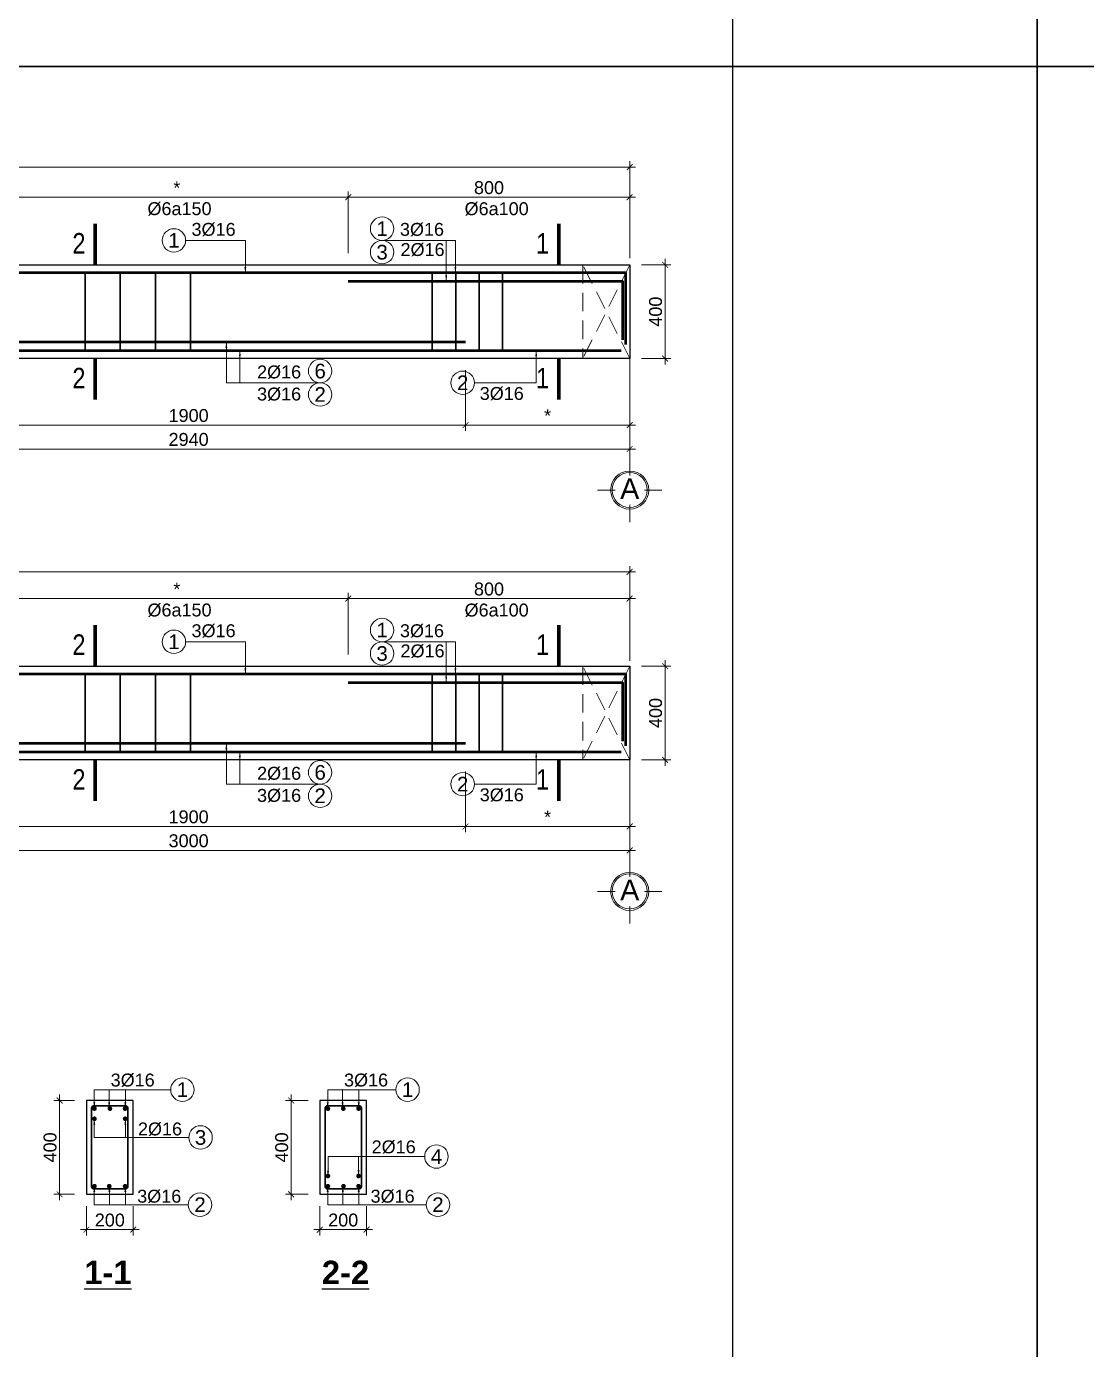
# Model space of a CAD drawing. Header units: millimetres. Extents: x 0 to 84000, y -29700 to 363007.
# Drawn here: x 24757 to 42840, y 96909 to 119482 of the extents above; entities that cross this region are included whole.
import ezdxf
from ezdxf.enums import TextEntityAlignment as Align

# ---------------------------------------------------------------- set-up
doc = ezdxf.new("R2010")
doc.units = ezdxf.units.MM
doc.linetypes.add('CENTER', pattern=[50.8, 31.75, -6.35, 6.35, -6.35])
doc.linetypes.add('DASHED', pattern=[19.05, 12.7, -6.35])
for name, color, linetype, lineweight in [('- Dims', 8, 'Continuous', 13), ('- Grid line', 8, 'CENTER', 13), ('- Note', 9, 'Continuous', 13), ('- Text thin', 3, 'Continuous', 25), ('S-Border', 7, 'Continuous', 25), ('S-Dashed', 2, 'DASHED', 9), ('S-Grid line', 8, 'CENTER', 9), ('S-Note', 9, 'Continuous', 13), ('S-Rebar', 1, 'Continuous', 35), ('S-Steel', 6, 'Continuous', 50), ('S-Text', 3, 'Continuous', 25)]:
    doc.layers.add(name, color=color, linetype=linetype, lineweight=lineweight)
doc.styles.add('B-Arial', font='arialbd.ttf')
doc.styles.add('R-Arial', font='arial.ttf')
doc.styles.add('R-Helve Condense', font='VHELVCN.TTF')
doc.dimstyles.new('SC-25-100', dxfattribs={"dimtxt": 220, "dimasz": 100, "dimexe": 100, "dimexo": 200, "dimgap": 50, "dimtad": 1, "dimdec": 0, "dimlfac": 0.25, "dimzin": 0, "dimdsep": 46, "dimtxsty": 'R-Arial', "dimblk": 'ARCHTICK', "dimcen": 0.5, "dimdle": 100, "dimclrd": 256, "dimclre": 256, "dimclrt": 4, "dimadec": 0, "dimazin": 0, "dimtfac": 1, "dimtdec": 0, "dimtix": 1, "dimtmove": 0, "dimatfit": 3, "dimfxl": 1, "dimtolj": 1, "dimtzin": 0, "dimlwd": -1, "dimlwe": -1, "dimarcsym": 0})

# ---------------------------------------------------------------- blocks, each defined once
blk = doc.blocks.new('_ArchTick')
at = {"color": 0, "linetype": 'ByBlock', "const_width": 0.15}
blk.add_lwpolyline([(-0.5, -0.5), (0.5, 0.5)], dxfattribs=at)
blk = doc.blocks.new('*D154')
at = {"layer": '- Dims', "ltscale": 100, "transparency": 16777216}
for p, q in [((35147, 116568), (30146, 116568)), ((30246, 115616), (30246, 116668)), ((35047, 115616), (35047, 116668))]:
    blk.add_line(p, q, dxfattribs=at)
at = {"layer": 'Defpoints', "color": 0, "ltscale": 100, "transparency": 16777216}
for p in [(30246, 116568), (30246, 115416), (35047, 115416)]:
    blk.add_point(p, dxfattribs=at)
at = {"layer": '- Dims', "ltscale": 100, "transparency": 16777216, "xscale": 100, "yscale": 100, "zscale": 100, "rotation": 180}
blk.add_blockref('_ArchTick', (30246, 116568), dxfattribs=at)
at = {"layer": '- Dims', "ltscale": 100, "transparency": 16777216, "xscale": 100, "yscale": 100, "zscale": 100}
blk.add_blockref('_ArchTick', (35047, 116568), dxfattribs=at)
at = {"layer": '- Dims', "color": 4, "ltscale": 100, "transparency": 16777216, "insert": (32647, 116731), "char_height": 220, "attachment_point": 5, "style": 'R-Arial'}
blk.add_mtext('\\A1;800', dxfattribs=at)
blk = doc.blocks.new('Steel symbol')
at = {"layer": '- Note', "color": 7}
blk.add_circle((0, 0), 200, dxfattribs=at)
at = {"layer": '- Note', "color": 3, "style": 'R-Helve Condense', "flags": 4}
blk.add_attdef('1', text='', height=250, dxfattribs=at).set_placement((0, 0), align=Align.MIDDLE_CENTER)
blk = doc.blocks.new('*D155')
at = {"layer": '- Dims', "ltscale": 100, "transparency": 16777216}
for p, q in [((30346, 116568), (24298, 116568)), ((24398, 115616), (24398, 116668)), ((30246, 115616), (30246, 116668))]:
    blk.add_line(p, q, dxfattribs=at)
at = {"layer": 'Defpoints', "color": 0, "ltscale": 100, "transparency": 16777216}
for p in [(24398, 116568), (24398, 115416), (30246, 115416)]:
    blk.add_point(p, dxfattribs=at)
at = {"layer": '- Dims', "ltscale": 100, "transparency": 16777216, "xscale": 100, "yscale": 100, "zscale": 100, "rotation": 180}
blk.add_blockref('_ArchTick', (24398, 116568), dxfattribs=at)
at = {"layer": '- Dims', "ltscale": 100, "transparency": 16777216, "xscale": 100, "yscale": 100, "zscale": 100}
blk.add_blockref('_ArchTick', (30246, 116568), dxfattribs=at)
at = {"layer": '- Dims', "color": 4, "ltscale": 100, "transparency": 16777216, "insert": (27322, 116728), "char_height": 220, "attachment_point": 5, "style": 'R-Arial'}
blk.add_mtext('\\A1;*', dxfattribs=at)
blk = doc.blocks.new('*U9')
at = {"layer": '- Note', "color": 7, "ltscale": 100, "const_width": 60}
blk.add_lwpolyline([(279, 373), (279, -327)], dxfattribs=at)
at = {"layer": '- Text thin', "style": 'R-Helve Condense', "flags": 4}
blk.add_attdef('A', text='', height=350, dxfattribs=at).set_placement((3, 39), align=Align.MIDDLE_CENTER)
blk = doc.blocks.new('Grid symbol')
at = {"layer": '- Grid line', "color": 7, "linetype": 'Continuous', "ltscale": 100}
for points in [[(0, 250), (0, 550)], [(-250, 0), (-550, 0)], [(250, 0), (550, 0)], [(0, -250), (0, -550)]]:
    blk.add_lwpolyline(points, dxfattribs=at)
blk.add_circle((0, 0), 325, dxfattribs=at)
at = {"layer": '- Grid line', "color": 32, "linetype": 'Continuous', "ltscale": 100}
blk.add_circle((0, 0), 300, dxfattribs=at)
at = {"layer": '- Grid line', "color": 3, "style": 'R-Helve Condense', "flags": 4}
blk.add_attdef('A', text='', height=350, dxfattribs=at).set_placement((1, 24), align=Align.MIDDLE_CENTER)
blk = doc.blocks.new('*D157')
at = {"layer": '- Dims', "ltscale": 100, "transparency": 16777216}
for p, q in [((35047, 113616), (35047, 112581)), ((32247, 113342), (32247, 112581)), ((35147, 112681), (32147, 112681))]:
    blk.add_line(p, q, dxfattribs=at)
at = {"layer": 'Defpoints', "color": 0, "ltscale": 100, "transparency": 16777216}
for p in [(35047, 113816), (32247, 113542), (32247, 112681)]:
    blk.add_point(p, dxfattribs=at)
at = {"layer": '- Dims', "ltscale": 100, "transparency": 16777216, "xscale": 100, "yscale": 100, "zscale": 100, "rotation": 180}
blk.add_blockref('_ArchTick', (32247, 112681), dxfattribs=at)
at = {"layer": '- Dims', "ltscale": 100, "transparency": 16777216, "xscale": 100, "yscale": 100, "zscale": 100}
blk.add_blockref('_ArchTick', (35047, 112681), dxfattribs=at)
at = {"layer": '- Dims', "color": 4, "ltscale": 100, "transparency": 16777216, "insert": (33647, 112841), "char_height": 220, "attachment_point": 5, "style": 'R-Arial'}
blk.add_mtext('\\A1;*', dxfattribs=at)
blk = doc.blocks.new('*D158')
at = {"layer": '- Dims', "ltscale": 100, "transparency": 16777216}
for p, q in [((22798, 113616), (22798, 112581)), ((32247, 113616), (32247, 112581)), ((32347, 112681), (22698, 112681))]:
    blk.add_line(p, q, dxfattribs=at)
at = {"layer": 'Defpoints', "color": 0, "ltscale": 100, "transparency": 16777216}
for p in [(22798, 113816), (32247, 113816), (22798, 112681)]:
    blk.add_point(p, dxfattribs=at)
at = {"layer": '- Dims', "ltscale": 100, "transparency": 16777216, "xscale": 100, "yscale": 100, "zscale": 100, "rotation": 180}
blk.add_blockref('_ArchTick', (22798, 112681), dxfattribs=at)
at = {"layer": '- Dims', "ltscale": 100, "transparency": 16777216, "xscale": 100, "yscale": 100, "zscale": 100}
blk.add_blockref('_ArchTick', (32247, 112681), dxfattribs=at)
at = {"layer": '- Dims', "color": 4, "ltscale": 100, "transparency": 16777216, "insert": (27523, 112843), "char_height": 220, "attachment_point": 5, "style": 'R-Arial'}
blk.add_mtext('\\A1;1900', dxfattribs=at)
blk = doc.blocks.new('*D159')
at = {"layer": '- Dims', "ltscale": 100, "transparency": 16777216}
for p, q in [((19998, 113014), (19998, 112173)), ((35047, 113014), (35047, 112173)), ((19898, 112273), (35147, 112273))]:
    blk.add_line(p, q, dxfattribs=at)
at = {"layer": 'Defpoints', "color": 0, "ltscale": 100, "transparency": 16777216}
for p in [(19998, 113214), (35047, 113214), (35047, 112273)]:
    blk.add_point(p, dxfattribs=at)
at = {"layer": '- Dims', "ltscale": 100, "transparency": 16777216, "xscale": 100, "yscale": 100, "zscale": 100, "rotation": 180}
blk.add_blockref('_ArchTick', (19998, 112273), dxfattribs=at)
at = {"layer": '- Dims', "ltscale": 100, "transparency": 16777216, "xscale": 100, "yscale": 100, "zscale": 100}
blk.add_blockref('_ArchTick', (35047, 112273), dxfattribs=at)
at = {"layer": '- Dims', "color": 4, "ltscale": 100, "transparency": 16777216, "insert": (27523, 112435), "char_height": 220, "attachment_point": 5, "style": 'R-Arial'}
blk.add_mtext('\\A1;2940', dxfattribs=at)
blk = doc.blocks.new('*D161')
at = {"layer": '- Dims', "transparency": 16777216}
for p, q in [((35247, 115416), (35751, 115416)), ((35651, 115516), (35651, 113716)), ((35247, 113816), (35751, 113816))]:
    blk.add_line(p, q, dxfattribs=at)
at = {"layer": 'Defpoints', "color": 0, "transparency": 16777216}
for p in [(35047, 115416), (35047, 113816), (35651, 113816)]:
    blk.add_point(p, dxfattribs=at)
at = {"layer": '- Dims', "transparency": 16777216, "xscale": 100, "yscale": 100, "zscale": 100}
for p, rotation in [((35651, 115416), 90), ((35651, 113816), 270)]:
    blk.add_blockref('_ArchTick', p, dxfattribs=dict(at, rotation=rotation))
at = {"layer": '- Dims', "color": 4, "transparency": 16777216, "insert": (35489, 114616), "char_height": 220, "attachment_point": 5, "rotation": 90, "style": 'R-Arial'}
blk.add_mtext('\\A1;400', dxfattribs=at)
blk = doc.blocks.new('*D170')
at = {"layer": '- Dims', "ltscale": 100, "transparency": 16777216}
for p, q in [((35147, 109721), (30146, 109721)), ((30246, 108769), (30246, 109821)), ((35047, 108769), (35047, 109821))]:
    blk.add_line(p, q, dxfattribs=at)
at = {"layer": 'Defpoints', "color": 0, "ltscale": 100, "transparency": 16777216}
for p in [(30246, 109721), (30246, 108569), (35047, 108569)]:
    blk.add_point(p, dxfattribs=at)
at = {"layer": '- Dims', "ltscale": 100, "transparency": 16777216, "xscale": 100, "yscale": 100, "zscale": 100, "rotation": 180}
blk.add_blockref('_ArchTick', (30246, 109721), dxfattribs=at)
at = {"layer": '- Dims', "ltscale": 100, "transparency": 16777216, "xscale": 100, "yscale": 100, "zscale": 100}
blk.add_blockref('_ArchTick', (35047, 109721), dxfattribs=at)
at = {"layer": '- Dims', "color": 4, "ltscale": 100, "transparency": 16777216, "insert": (32647, 109883), "char_height": 220, "attachment_point": 5, "style": 'R-Arial'}
blk.add_mtext('\\A1;800', dxfattribs=at)
blk = doc.blocks.new('*D171')
at = {"layer": '- Dims', "ltscale": 100, "transparency": 16777216}
for p, q in [((30346, 109721), (24298, 109721)), ((24398, 108769), (24398, 109821)), ((30246, 108769), (30246, 109821))]:
    blk.add_line(p, q, dxfattribs=at)
at = {"layer": 'Defpoints', "color": 0, "ltscale": 100, "transparency": 16777216}
for p in [(24398, 109721), (24398, 108569), (30246, 108569)]:
    blk.add_point(p, dxfattribs=at)
at = {"layer": '- Dims', "ltscale": 100, "transparency": 16777216, "xscale": 100, "yscale": 100, "zscale": 100, "rotation": 180}
blk.add_blockref('_ArchTick', (24398, 109721), dxfattribs=at)
at = {"layer": '- Dims', "ltscale": 100, "transparency": 16777216, "xscale": 100, "yscale": 100, "zscale": 100}
blk.add_blockref('_ArchTick', (30246, 109721), dxfattribs=at)
at = {"layer": '- Dims', "color": 4, "ltscale": 100, "transparency": 16777216, "insert": (27322, 109881), "char_height": 220, "attachment_point": 5, "style": 'R-Arial'}
blk.add_mtext('\\A1;*', dxfattribs=at)
blk = doc.blocks.new('*D173')
at = {"layer": '- Dims', "ltscale": 100, "transparency": 16777216}
for p, q in [((35047, 106769), (35047, 105734)), ((32247, 106495), (32247, 105734)), ((35147, 105834), (32147, 105834))]:
    blk.add_line(p, q, dxfattribs=at)
at = {"layer": 'Defpoints', "color": 0, "ltscale": 100, "transparency": 16777216}
for p in [(35047, 106969), (32247, 106695), (32247, 105834)]:
    blk.add_point(p, dxfattribs=at)
at = {"layer": '- Dims', "ltscale": 100, "transparency": 16777216, "xscale": 100, "yscale": 100, "zscale": 100, "rotation": 180}
blk.add_blockref('_ArchTick', (32247, 105834), dxfattribs=at)
at = {"layer": '- Dims', "ltscale": 100, "transparency": 16777216, "xscale": 100, "yscale": 100, "zscale": 100}
blk.add_blockref('_ArchTick', (35047, 105834), dxfattribs=at)
at = {"layer": '- Dims', "color": 4, "ltscale": 100, "transparency": 16777216, "insert": (33647, 105994), "char_height": 220, "attachment_point": 5, "style": 'R-Arial'}
blk.add_mtext('\\A1;*', dxfattribs=at)
blk = doc.blocks.new('*D174')
at = {"layer": '- Dims', "ltscale": 100, "transparency": 16777216}
for p, q in [((22798, 106769), (22798, 105734)), ((32247, 106769), (32247, 105734)), ((32347, 105834), (22698, 105834))]:
    blk.add_line(p, q, dxfattribs=at)
at = {"layer": 'Defpoints', "color": 0, "ltscale": 100, "transparency": 16777216}
for p in [(22798, 106969), (32247, 106969), (22798, 105834)]:
    blk.add_point(p, dxfattribs=at)
at = {"layer": '- Dims', "ltscale": 100, "transparency": 16777216, "xscale": 100, "yscale": 100, "zscale": 100, "rotation": 180}
blk.add_blockref('_ArchTick', (22798, 105834), dxfattribs=at)
at = {"layer": '- Dims', "ltscale": 100, "transparency": 16777216, "xscale": 100, "yscale": 100, "zscale": 100}
blk.add_blockref('_ArchTick', (32247, 105834), dxfattribs=at)
at = {"layer": '- Dims', "color": 4, "ltscale": 100, "transparency": 16777216, "insert": (27523, 105996), "char_height": 220, "attachment_point": 5, "style": 'R-Arial'}
blk.add_mtext('\\A1;1900', dxfattribs=at)
blk = doc.blocks.new('*D175')
at = {"layer": '- Dims', "ltscale": 100, "transparency": 16777216}
for p, q in [((19998, 106167), (19998, 105325)), ((35047, 106167), (35047, 105325)), ((19898, 105425), (35147, 105425))]:
    blk.add_line(p, q, dxfattribs=at)
at = {"layer": 'Defpoints', "color": 0, "ltscale": 100, "transparency": 16777216}
for p in [(19998, 106367), (35047, 106367), (35047, 105425)]:
    blk.add_point(p, dxfattribs=at)
at = {"layer": '- Dims', "ltscale": 100, "transparency": 16777216, "xscale": 100, "yscale": 100, "zscale": 100, "rotation": 180}
blk.add_blockref('_ArchTick', (19998, 105425), dxfattribs=at)
at = {"layer": '- Dims', "ltscale": 100, "transparency": 16777216, "xscale": 100, "yscale": 100, "zscale": 100}
blk.add_blockref('_ArchTick', (35047, 105425), dxfattribs=at)
at = {"layer": '- Dims', "color": 4, "ltscale": 100, "transparency": 16777216, "insert": (27523, 105588), "char_height": 220, "attachment_point": 5, "style": 'R-Arial'}
blk.add_mtext('\\A1;3000', dxfattribs=at)
blk = doc.blocks.new('*D177')
at = {"layer": '- Dims', "transparency": 16777216}
for p, q in [((35651, 108669), (35651, 106869)), ((35247, 108569), (35751, 108569)), ((35247, 106969), (35751, 106969))]:
    blk.add_line(p, q, dxfattribs=at)
at = {"layer": 'Defpoints', "color": 0, "transparency": 16777216}
for p in [(35047, 108569), (35047, 106969), (35651, 106969)]:
    blk.add_point(p, dxfattribs=at)
at = {"layer": '- Dims', "transparency": 16777216, "xscale": 100, "yscale": 100, "zscale": 100}
for p, rotation in [((35651, 108569), 90), ((35651, 106969), 270)]:
    blk.add_blockref('_ArchTick', p, dxfattribs=dict(at, rotation=rotation))
at = {"layer": '- Dims', "color": 4, "transparency": 16777216, "insert": (35489, 107769), "char_height": 220, "attachment_point": 5, "rotation": 90, "style": 'R-Arial'}
blk.add_mtext('\\A1;400', dxfattribs=at)
blk = doc.blocks.new('*D178')
at = {"layer": '- Dims', "transparency": 16777216}
for p, q in [((25779, 99358), (25779, 98855)), ((26579, 99358), (26579, 98855)), ((25679, 98955), (26679, 98955))]:
    blk.add_line(p, q, dxfattribs=at)
at = {"layer": 'Defpoints', "color": 0, "transparency": 16777216}
for p in [(25779, 99558), (26579, 99558), (26579, 98955)]:
    blk.add_point(p, dxfattribs=at)
at = {"layer": '- Dims', "transparency": 16777216, "xscale": 100, "yscale": 100, "zscale": 100, "rotation": 180}
blk.add_blockref('_ArchTick', (25779, 98955), dxfattribs=at)
at = {"layer": '- Dims', "transparency": 16777216, "xscale": 100, "yscale": 100, "zscale": 100}
blk.add_blockref('_ArchTick', (26579, 98955), dxfattribs=at)
at = {"layer": '- Dims', "color": 4, "transparency": 16777216, "insert": (26179, 99117), "char_height": 220, "attachment_point": 5, "style": 'R-Arial'}
blk.add_mtext('\\A1;200', dxfattribs=at)
blk = doc.blocks.new('*D179')
at = {"layer": '- Dims', "transparency": 16777216}
for p, q in [((25579, 101158), (25223, 101158)), ((25323, 99458), (25323, 101258)), ((25579, 99558), (25223, 99558))]:
    blk.add_line(p, q, dxfattribs=at)
at = {"layer": 'Defpoints', "color": 0, "transparency": 16777216}
for p in [(25323, 101158), (25779, 101158), (25779, 99558)]:
    blk.add_point(p, dxfattribs=at)
at = {"layer": '- Dims', "transparency": 16777216, "xscale": 100, "yscale": 100, "zscale": 100}
for p, rotation in [((25323, 101158), 90), ((25323, 99558), 270)]:
    blk.add_blockref('_ArchTick', p, dxfattribs=dict(at, rotation=rotation))
at = {"layer": '- Dims', "color": 4, "transparency": 16777216, "insert": (25160, 100358), "char_height": 220, "attachment_point": 5, "rotation": 90, "style": 'R-Arial'}
blk.add_mtext('\\A1;400', dxfattribs=at)
blk = doc.blocks.new('*D180')
at = {"layer": '- Dims', "transparency": 16777216}
for p, q in [((29760, 99358), (29760, 98855)), ((30560, 99358), (30560, 98855)), ((29660, 98955), (30660, 98955))]:
    blk.add_line(p, q, dxfattribs=at)
at = {"layer": 'Defpoints', "color": 0, "transparency": 16777216}
for p in [(29760, 99558), (30560, 99558), (30560, 98955)]:
    blk.add_point(p, dxfattribs=at)
at = {"layer": '- Dims', "transparency": 16777216, "xscale": 100, "yscale": 100, "zscale": 100, "rotation": 180}
blk.add_blockref('_ArchTick', (29760, 98955), dxfattribs=at)
at = {"layer": '- Dims', "transparency": 16777216, "xscale": 100, "yscale": 100, "zscale": 100}
blk.add_blockref('_ArchTick', (30560, 98955), dxfattribs=at)
at = {"layer": '- Dims', "color": 4, "transparency": 16777216, "insert": (30160, 99117), "char_height": 220, "attachment_point": 5, "style": 'R-Arial'}
blk.add_mtext('\\A1;200', dxfattribs=at)
blk = doc.blocks.new('*D181')
at = {"layer": '- Dims', "transparency": 16777216}
for p, q in [((29560, 101158), (29173, 101158)), ((29273, 99458), (29273, 101258)), ((29560, 99558), (29173, 99558))]:
    blk.add_line(p, q, dxfattribs=at)
at = {"layer": 'Defpoints', "color": 0, "transparency": 16777216}
for p in [(29273, 101158), (29760, 101158), (29760, 99558)]:
    blk.add_point(p, dxfattribs=at)
at = {"layer": '- Dims', "transparency": 16777216, "xscale": 100, "yscale": 100, "zscale": 100}
for p, rotation in [((29273, 101158), 90), ((29273, 99558), 270)]:
    blk.add_blockref('_ArchTick', p, dxfattribs=dict(at, rotation=rotation))
at = {"layer": '- Dims', "color": 4, "transparency": 16777216, "insert": (29111, 100358), "char_height": 220, "attachment_point": 5, "rotation": 90, "style": 'R-Arial'}
blk.add_mtext('\\A1;400', dxfattribs=at)
blk = doc.blocks.new('*D200')
at = {"layer": '- Dims', "transparency": 16777216}
for p, q in [((3083, 110176), (35147, 110176)), ((3183, 108661), (3183, 110276)), ((35047, 108661), (35047, 110276))]:
    blk.add_line(p, q, dxfattribs=at)
at = {"layer": 'Defpoints', "color": 0, "transparency": 16777216}
for p in [(35047, 110176), (3183, 108461), (35047, 108461)]:
    blk.add_point(p, dxfattribs=at)
at = {"layer": '- Dims', "transparency": 16777216, "xscale": 100, "yscale": 100, "zscale": 100, "rotation": 180}
blk.add_blockref('_ArchTick', (3183, 110176), dxfattribs=at)
at = {"layer": '- Dims', "transparency": 16777216, "xscale": 100, "yscale": 100, "zscale": 100}
blk.add_blockref('_ArchTick', (35047, 110176), dxfattribs=at)
at = {"layer": '- Dims', "color": 4, "transparency": 16777216, "insert": (19115, 110338), "char_height": 220, "attachment_point": 5, "style": 'R-Arial'}
blk.add_mtext('\\A1;7120', dxfattribs=at)
blk = doc.blocks.new('*D201')
at = {"layer": '- Dims', "transparency": 16777216}
for p, q in [((3183, 115531), (3183, 117183)), ((35047, 115531), (35047, 117183)), ((3083, 117083), (35147, 117083))]:
    blk.add_line(p, q, dxfattribs=at)
at = {"layer": 'Defpoints', "color": 0, "transparency": 16777216}
for p in [(35047, 117083), (3183, 115331), (35047, 115331)]:
    blk.add_point(p, dxfattribs=at)
at = {"layer": '- Dims', "transparency": 16777216, "xscale": 100, "yscale": 100, "zscale": 100, "rotation": 180}
blk.add_blockref('_ArchTick', (3183, 117083), dxfattribs=at)
at = {"layer": '- Dims', "transparency": 16777216, "xscale": 100, "yscale": 100, "zscale": 100}
blk.add_blockref('_ArchTick', (35047, 117083), dxfattribs=at)
at = {"layer": '- Dims', "color": 4, "transparency": 16777216, "insert": (19115, 117246), "char_height": 220, "attachment_point": 5, "style": 'R-Arial'}
blk.add_mtext('\\A1;7040', dxfattribs=at)

msp = doc.modelspace()

# ---------------------------------------------------------------- linework, layer by layer
at = {"layer": 'Defpoints'}
msp.add_lwpolyline([(36800, 237600), (36800, -29700)], dxfattribs=at)
for points in [[(42000, 148500), (42000, 118800), (0, 118800), (0, 148500)], [(84000, 148500), (84000, 118800), (42000, 118800), (42000, 148500)], [(42000, 118800), (42000, 89100), (0, 89100), (0, 118800)], [(84000, 118800), (84000, 89100), (42000, 89100), (42000, 118800)]]:
    msp.add_lwpolyline(points, close=True, dxfattribs=at)
at = {"layer": 'S-Border', "ltscale": 100}
for points in [[(19598.3, 115416), (35046.8, 115416)], [(35046.8, 115416), (35046.8, 113816)], [(35046.8, 113816), (19598.3, 113816)], [(19598.3, 108568.7), (35046.8, 108568.7)], [(35046.8, 108568.7), (35046.8, 106968.7)], [(35046.8, 106968.7), (19598.3, 106968.7)]]:
    msp.add_lwpolyline(points, dxfattribs=at)
at = {"layer": 'S-Border'}
for points in [[(25778.7, 99558.3), (26578.7, 99558.3), (26578.7, 101158.3), (25778.7, 101158.3)], [(29759.8, 99558.3), (30559.8, 99558.3), (30559.8, 101158.3), (29759.8, 101158.3)]]:
    msp.add_lwpolyline(points, close=True, dxfattribs=at)
at = {"layer": 'S-Dashed', "ltscale": 25}
for points in [[(35046.8, 115416), (34246.8, 115416), (34246.8, 113816), (35046.8, 113816)], [(35046.8, 108568.7), (34246.8, 108568.7), (34246.8, 106968.7), (35046.8, 106968.7)]]:
    msp.add_lwpolyline(points, close=True, dxfattribs=at)
for points in [[(35046.8, 113816), (34246.8, 115416)], [(35046.8, 115416), (34246.8, 113816)], [(35046.8, 106968.7), (34246.8, 108568.7)], [(35046.8, 108568.7), (34246.8, 106968.7)]]:
    msp.add_lwpolyline(points, dxfattribs=at)
at = {"layer": 'S-Grid line', "ltscale": 100}
for p, q in [((35046.8, 112037.2), (35046.8, 116421.6)), ((35046.8, 105189.9), (35046.8, 109574.3))]:
    msp.add_line(p, q, dxfattribs=at)
at = {"layer": 'S-Rebar', "ltscale": 100}
for points in [[(25756.2, 115276), (25756.2, 113956)], [(26356.2, 115276), (26356.2, 113956)], [(26956.2, 115276), (26956.2, 113956)], [(27556.2, 115276), (27556.2, 113956)], [(31679.4, 115276), (31679.4, 113956)], [(32079.4, 115276), (32079.4, 113956)], [(32479.4, 115276), (32479.4, 113956)], [(32879.4, 115276), (32879.4, 113956)], [(25756.2, 108428.7), (25756.2, 107108.7)], [(26356.2, 108428.7), (26356.2, 107108.7)], [(26956.2, 108428.7), (26956.2, 107108.7)], [(27556.2, 108428.7), (27556.2, 107108.7)], [(31679.4, 108428.7), (31679.4, 107108.7)], [(32079.4, 108428.7), (32079.4, 107108.7)], [(32479.4, 108428.7), (32479.4, 107108.7)], [(32879.4, 108428.7), (32879.4, 107108.7)]]:
    msp.add_lwpolyline(points, dxfattribs=at)
at = {"layer": 'S-Rebar'}
for points in [[(25908.7, 99648.3), (26448.7, 99648.3, 0.4142136), (26488.7, 99688.3), (26488.7, 101028.3, 0.4142136), (26448.7, 101068.3), (25908.7, 101068.3, 0.4142136), (25868.7, 101028.3), (25868.7, 99688.3, 0.4142136)], [(29889.8, 99648.3), (30429.8, 99648.3, 0.4142136), (30469.8, 99688.3), (30469.8, 101028.3, 0.4142136), (30429.8, 101068.3), (29889.8, 101068.3, 0.4142136), (29849.8, 101028.3), (29849.8, 99688.3, 0.4142136)]]:
    msp.add_lwpolyline(points, format="xyb", close=True, dxfattribs=at)
at = {"layer": 'S-Steel', "ltscale": 100}
for points in [[(34981.5, 114056.6), (34981.5, 115276), (19686.7, 115276)], [(30246.5, 115136), (34922.9, 115136), (34922.9, 114136.2)], [(32246.8, 114096), (22398.3, 114096)], [(19723.6, 113956), (19723.6, 113956), (34899.1, 113956)], [(34981.5, 107209.3), (34981.5, 108428.7), (19686.7, 108428.7)], [(30246.5, 108288.7), (34922.9, 108288.7), (34922.9, 107288.9)], [(32246.8, 107248.7), (22398.3, 107248.7)], [(19723.6, 107108.7), (19723.6, 107108.7), (34899.1, 107108.7)]]:
    msp.add_lwpolyline(points, dxfattribs=at)
at = {"layer": 'S-Steel', "ltscale": 100, "const_width": 40}
for points in [[(25897.1, 101020.1, 1), (25937.1, 101020.1, 1)], [(26160.1, 101020.1, 1), (26200.1, 101020.1, 1)], [(26460.3, 101020.1, -1), (26420.3, 101020.1, -1)], [(29878.2, 101020.1, 1), (29918.2, 101020.1, 1)], [(30141.3, 101020.1, 1), (30181.3, 101020.1, 1)], [(30441.5, 101020.1, -1), (30401.5, 101020.1, -1)], [(25897.1, 100846, 1), (25937.1, 100846, 1)], [(26460.3, 100846, -1), (26420.3, 100846, -1)], [(29878.7, 99870.3, 1), (29918.7, 99870.3, 1)], [(30442, 99870.3, -1), (30402, 99870.3, -1)], [(25897.1, 99696.2, 1), (25937.1, 99696.2, 1)], [(26189, 99696.2, -1), (26149, 99696.2, -1)], [(26460.3, 99696.2, -1), (26420.3, 99696.2, -1)], [(29878.2, 99696.2, 1), (29918.2, 99696.2, 1)], [(30144.9, 99696.2, 1), (30184.9, 99696.2, 1)], [(30441.5, 99696.2, -1), (30401.5, 99696.2, -1)]]:
    msp.add_lwpolyline(points, format="xyb", close=True, dxfattribs=at)

# ---------------------------------------------------------------- block references
at = {"layer": 'S-Border'}
ref = msp.add_blockref('*U9', (25649.3, 115742.9), dxfattribs=at)
ref.add_attrib('A', '2', dxfattribs={"layer": '- Text thin', "height": 350, "style": 'R-Helve Condense'}).set_placement((25652.1, 115782.3), align=Align.MIDDLE_CENTER)
ref = msp.add_blockref('Steel symbol', (27272.4, 115831.4), dxfattribs=at)
ref.add_attrib('1', '1', dxfattribs={"layer": 'S-Note', "color": 3, "height": 250, "style": 'R-Arial'}).set_placement((27272.4, 115831.4), align=Align.MIDDLE_CENTER)
ref = msp.add_blockref('Steel symbol', (30823.2, 116031.4), dxfattribs=at)
ref.add_attrib('1', '1', dxfattribs={"layer": 'S-Note', "color": 3, "height": 250, "style": 'R-Arial'}).set_placement((30823.2, 116031.4), align=Align.MIDDLE_CENTER)
ref = msp.add_blockref('*U9', (33557.8, 115742.9), dxfattribs=at)
ref.add_attrib('A', '1', dxfattribs={"layer": '- Text thin', "height": 350, "style": 'R-Helve Condense'}).set_placement((33560.6, 115782.3), align=Align.MIDDLE_CENTER)
ref = msp.add_blockref('Steel symbol', (30823.2, 115631.4), dxfattribs=at)
ref.add_attrib('1', '3', dxfattribs={"layer": 'S-Note', "color": 3, "height": 250, "style": 'R-Arial'}).set_placement((30823.2, 115631.4), align=Align.MIDDLE_CENTER)
ref = msp.add_blockref('*U9', (25649.3, 113442.9), dxfattribs=at)
ref.add_attrib('A', '2', dxfattribs={"layer": '- Text thin', "height": 350, "style": 'R-Helve Condense'}).set_placement((25652.1, 113482.3), align=Align.MIDDLE_CENTER)
ref = msp.add_blockref('Steel symbol', (29766.7, 113603.3), dxfattribs=at)
ref.add_attrib('1', '6', dxfattribs={"layer": 'S-Note', "color": 3, "height": 250, "style": 'R-Arial'}).set_placement((29766.7, 113603.3), align=Align.MIDDLE_CENTER)
ref = msp.add_blockref('*U9', (33557.8, 113442.9), dxfattribs=at)
ref.add_attrib('A', '1', dxfattribs={"layer": '- Text thin', "height": 350, "style": 'R-Helve Condense'}).set_placement((33560.6, 113482.3), align=Align.MIDDLE_CENTER)
ref = msp.add_blockref('Steel symbol', (32198.4, 113402.4), dxfattribs=at)
ref.add_attrib('1', '2', dxfattribs={"layer": 'S-Note', "color": 3, "height": 250, "style": 'R-Arial'}).set_placement((32198.4, 113402.4), align=Align.MIDDLE_CENTER)
ref = msp.add_blockref('Steel symbol', (29766.7, 113203.3), dxfattribs=at)
ref.add_attrib('1', '2', dxfattribs={"layer": 'S-Note', "color": 3, "height": 250, "style": 'R-Arial'}).set_placement((29766.7, 113203.3), align=Align.MIDDLE_CENTER)
ref = msp.add_blockref('*U9', (25649.3, 108895.6), dxfattribs=at)
ref.add_attrib('A', '2', dxfattribs={"layer": '- Text thin', "height": 350, "style": 'R-Helve Condense'}).set_placement((25652.1, 108935), align=Align.MIDDLE_CENTER)
ref = msp.add_blockref('Steel symbol', (30823.2, 109184.1), dxfattribs=at)
ref.add_attrib('1', '1', dxfattribs={"layer": 'S-Note', "color": 3, "height": 250, "style": 'R-Arial'}).set_placement((30823.2, 109184.1), align=Align.MIDDLE_CENTER)
ref = msp.add_blockref('*U9', (33557.8, 108895.6), dxfattribs=at)
ref.add_attrib('A', '1', dxfattribs={"layer": '- Text thin', "height": 350, "style": 'R-Helve Condense'}).set_placement((33560.6, 108935), align=Align.MIDDLE_CENTER)
ref = msp.add_blockref('Steel symbol', (27272.4, 108984.1), dxfattribs=at)
ref.add_attrib('1', '1', dxfattribs={"layer": 'S-Note', "color": 3, "height": 250, "style": 'R-Arial'}).set_placement((27272.4, 108984.1), align=Align.MIDDLE_CENTER)
ref = msp.add_blockref('Steel symbol', (30823.2, 108784.1), dxfattribs=at)
ref.add_attrib('1', '3', dxfattribs={"layer": 'S-Note', "color": 3, "height": 250, "style": 'R-Arial'}).set_placement((30823.2, 108784.1), align=Align.MIDDLE_CENTER)
ref = msp.add_blockref('*U9', (25649.3, 106595.6), dxfattribs=at)
ref.add_attrib('A', '2', dxfattribs={"layer": '- Text thin', "height": 350, "style": 'R-Helve Condense'}).set_placement((25652.1, 106635), align=Align.MIDDLE_CENTER)
ref = msp.add_blockref('*U9', (33557.8, 106595.6), dxfattribs=at)
ref.add_attrib('A', '1', dxfattribs={"layer": '- Text thin', "height": 350, "style": 'R-Helve Condense'}).set_placement((33560.6, 106635), align=Align.MIDDLE_CENTER)
ref = msp.add_blockref('Steel symbol', (29766.7, 106756), dxfattribs=at)
ref.add_attrib('1', '6', dxfattribs={"layer": 'S-Note', "color": 3, "height": 250, "style": 'R-Arial'}).set_placement((29766.7, 106756), align=Align.MIDDLE_CENTER)
ref = msp.add_blockref('Steel symbol', (29766.7, 106356), dxfattribs=at)
ref.add_attrib('1', '2', dxfattribs={"layer": 'S-Note', "color": 3, "height": 250, "style": 'R-Arial'}).set_placement((29766.7, 106356), align=Align.MIDDLE_CENTER)
ref = msp.add_blockref('Steel symbol', (32198.4, 106555.1), dxfattribs=at)
ref.add_attrib('1', '2', dxfattribs={"layer": 'S-Note', "color": 3, "height": 250, "style": 'R-Arial'}).set_placement((32198.4, 106555.1), align=Align.MIDDLE_CENTER)
ref = msp.add_blockref('Steel symbol', (27416.8, 101342.8), dxfattribs=at)
ref.add_attrib('1', '1', dxfattribs={"layer": 'S-Note', "color": 3, "height": 250, "style": 'R-Arial'}).set_placement((27416.8, 101342.8), align=Align.MIDDLE_CENTER)
ref = msp.add_blockref('Steel symbol', (31258.5, 101342.8), dxfattribs=at)
ref.add_attrib('1', '1', dxfattribs={"layer": 'S-Note', "color": 3, "height": 250, "style": 'R-Arial'}).set_placement((31258.5, 101342.8), align=Align.MIDDLE_CENTER)
ref = msp.add_blockref('Steel symbol', (27726.3, 100527.6), dxfattribs=at)
ref.add_attrib('1', '3', dxfattribs={"layer": 'S-Note', "color": 3, "height": 250, "style": 'R-Arial'}).set_placement((27726.3, 100527.6), align=Align.MIDDLE_CENTER)
ref = msp.add_blockref('Steel symbol', (31750.3, 100202.2), dxfattribs=at)
ref.add_attrib('1', '4', dxfattribs={"layer": 'S-Note', "color": 3, "height": 250, "style": 'R-Arial'}).set_placement((31750.3, 100202.2), align=Align.MIDDLE_CENTER)
ref = msp.add_blockref('Steel symbol', (27717.5, 99380), dxfattribs=at)
ref.add_attrib('1', '2', dxfattribs={"layer": 'S-Note', "color": 3, "height": 250, "style": 'R-Arial'}).set_placement((27717.5, 99380), align=Align.MIDDLE_CENTER)
ref = msp.add_blockref('Steel symbol', (31776.2, 99380), dxfattribs=at)
ref.add_attrib('1', '2', dxfattribs={"layer": 'S-Note', "color": 3, "height": 250, "style": 'R-Arial'}).set_placement((31776.2, 99380), align=Align.MIDDLE_CENTER)
at = {"layer": 'S-Grid line'}
ref = msp.add_blockref('Grid symbol', (35046.8, 111572.6), dxfattribs=at)
ref.add_attrib('A', 'A', dxfattribs={"color": 3, "height": 350, "style": 'R-Arial'}).set_placement((35047.9, 111596.4), align=Align.MIDDLE_CENTER)
ref = msp.add_blockref('Grid symbol', (35046.8, 104725.3), dxfattribs=at)
ref.add_attrib('A', 'A', dxfattribs={"color": 3, "height": 350, "style": 'R-Arial'}).set_placement((35047.9, 104749.1), align=Align.MIDDLE_CENTER)

# ---------------------------------------------------------------- texts
at = {"layer": 'S-Text'}
for s, height, style, p in [('%%C6a150', 220, 'R-Arial', (26821.1, 116263.5)), ('%%C6a100', 220, 'R-Arial', (32230.6, 116262.7)), ('3%%C16', 220, 'R-Arial', (27572.6, 115910)), ('3%%C16', 220, 'R-Arial', (31127.8, 115910)), ('2%%C16', 220, 'R-Arial', (31137.8, 115565.7)), ('2%%C16', 220, 'R-Arial', (28690.6, 113477.6)), ('3%%C16', 220, 'R-Arial', (28690.6, 113100.8)), ('3%%C16', 220, 'R-Arial', (32488.8, 113110.5)), ('%%C6a150', 220, 'R-Arial', (26821.1, 109416.2)), ('%%C6a100', 220, 'R-Arial', (32230.6, 109415.4)), ('3%%C16', 220, 'R-Arial', (27572.6, 109062.7)), ('3%%C16', 220, 'R-Arial', (31127.8, 109062.7)), ('2%%C16', 220, 'R-Arial', (31137.8, 108718.4)), ('2%%C16', 220, 'R-Arial', (28690.6, 106630.3)), ('3%%C16', 220, 'R-Arial', (28690.6, 106253.5)), ('3%%C16', 220, 'R-Arial', (32488.8, 106263.2)), ('3%%C16', 220, 'R-Arial', (26192.9, 101397.5)), ('3%%C16', 220, 'R-Arial', (30174.1, 101397.5)), ('2%%C16', 220, 'R-Arial', (26658.9, 100562.6)), ('2%%C16', 220, 'R-Arial', (30645, 100256.9)), ('3%%C16', 220, 'R-Arial', (26645.9, 99414.9)), ('3%%C16', 220, 'R-Arial', (30627.1, 99414.9)), ('%%U1-1', 400, 'B-Arial', (25742.9, 98024.6)), ('%%U2-2', 400, 'B-Arial', (29795.2, 98024.6))]:
    msp.add_text(s, height=height, dxfattribs=dict(at, style=style)).set_placement(p)

# ---------------------------------------------------------------- dimensions: what is measured, and where the dimension line sits
at = {"layer": '- Dims'}
for base, p1, p2, text, picture, middle in [((35046.8, 117083.3), (3183.1, 115331), (35046.8, 115331), '7040', '*D201', (19115, 117245.7)), ((35046.8, 110175.8), (3183.1, 108461.3), (35046.8, 108461.3), '7120', '*D200', (19115, 110338.1))]:
    dim = msp.add_linear_dim(base=base, p1=p1, p2=p2, text=text, dimstyle='SC-25-100', dxfattribs=at)
    dim.commit()
    dim.dimension.update_dxf_attribs({"geometry": picture, "text_midpoint": middle})
at = {"layer": '- Dims', "ltscale": 100}
for base, p1, p2, text, picture, middle in [((24398.1, 116568.3), (30246.5, 115416), (24398.1, 115416), '*', '*D155', (27322.3, 116728.3)), ((35046.8, 112272.6), (19998.3, 113213.9), (35046.8, 113213.9), '2940', '*D159', (27522.5, 112434.9)), ((24398.1, 109721), (30246.5, 108568.7), (24398.1, 108568.7), '*', '*D171', (27322.3, 109881)), ((35046.8, 105425.3), (19998.3, 106366.6), (35046.8, 106366.6), '3000', '*D175', (27522.5, 105587.7))]:
    dim = msp.add_linear_dim(base=base, p1=p1, p2=p2, text=text, dimstyle='SC-25-100', override={"dimtxsty": 'R-Arial'}, dxfattribs=at)
    dim.commit()
    dim.dimension.update_dxf_attribs({"geometry": picture, "text_midpoint": middle})
for base, p1, p2, text, picture, middle in [((30246.5, 116568.3), (35046.8, 115416), (30246.5, 115416), '800', '*D154', (32646.7, 116730.7)), ((22798.3, 112681), (32246.8, 113816), (22798.3, 113816), '1900', '*D158', (27522.5, 112843.3)), ((32246.8, 112681), (35046.8, 113816), (32246.8, 113542.4), '*', '*D157', (33646.8, 112841)), ((30246.5, 109721), (35046.8, 108568.7), (30246.5, 108568.7), '800', '*D170', (32646.7, 109883.4)), ((22798.3, 105833.7), (32246.8, 106968.7), (22798.3, 106968.7), '1900', '*D174', (27522.5, 105996)), ((32246.8, 105833.7), (35046.8, 106968.7), (32246.8, 106695.1), '*', '*D173', (33646.8, 105993.7))]:
    dim = msp.add_linear_dim(base=base, p1=p1, p2=p2, angle=180, text=text, dimstyle='SC-25-100', override={"dimtxsty": 'R-Arial'}, dxfattribs=at)
    dim.commit()
    dim.dimension.update_dxf_attribs({"geometry": picture, "text_midpoint": middle})
at = {"layer": '- Dims'}
for base, p1, p2, picture, middle in [((35651.5, 113816), (35046.8, 115416), (35046.8, 113816), '*D161', (35489.2, 114616)), ((35651.5, 106968.7), (35046.8, 108568.7), (35046.8, 106968.7), '*D177', (35489.2, 107768.7))]:
    dim = msp.add_linear_dim(base=base, p1=p1, p2=p2, angle=90, dimstyle='SC-25-100', dxfattribs=at)
    dim.commit()
    dim.dimension.update_dxf_attribs({"geometry": picture, "text_midpoint": middle})
for base, p1, p2, picture, middle in [((25322.5, 101158.3), (25778.7, 99558.3), (25778.7, 101158.3), '*D179', (25160.2, 100358.3)), ((29273, 101158.3), (29759.8, 99558.3), (29759.8, 101158.3), '*D181', (29110.6, 100358.3))]:
    dim = msp.add_linear_dim(base=base, p1=p1, p2=p2, angle=90, dimstyle='SC-25-100', override={"dimtxsty": 'R-Arial'}, dxfattribs=at)
    dim.commit()
    dim.dimension.update_dxf_attribs({"geometry": picture, "text_midpoint": middle})
for base, p1, p2, picture, middle in [((26578.7, 98954.7), (25778.7, 99558.3), (26578.7, 99558.3), '*D178', (26178.7, 99117.1)), ((30559.8, 98954.7), (29759.8, 99558.3), (30559.8, 99558.3), '*D180', (30159.8, 99117.1))]:
    dim = msp.add_linear_dim(base=base, p1=p1, p2=p2, dimstyle='SC-25-100', override={"dimtxsty": 'R-Arial'}, dxfattribs=at)
    dim.commit()
    dim.dimension.update_dxf_attribs({"geometry": picture, "text_midpoint": middle})

# ---------------------------------------------------------------- leaders
at = {"layer": 'S-Note'}
for points in [[(28491.2, 115276.4), (28491.2, 115831.4), (27472.4, 115831.4)], [(32074.3, 115276.4), (32074.3, 115831.4), (30808.9, 115831.4)], [(28166.7, 114096), (28166.7, 113402.4), (28397.6, 113402.4)], [(28397.6, 113957.5), (28397.6, 113402.4), (29748.2, 113402.4)], [(33452.4, 113957.5), (33452.4, 113402.4), (32398.4, 113402.4)], [(28491.2, 108429.1), (28491.2, 108984.1), (27472.4, 108984.1)], [(32074.3, 108429.1), (32074.3, 108984.1), (30808.9, 108984.1)], [(28166.7, 107248.7), (28166.7, 106555.1), (28397.6, 106555.1)], [(28397.6, 107110.2), (28397.6, 106555.1), (29748.2, 106555.1)], [(33452.4, 107110.2), (33452.4, 106555.1), (32398.4, 106555.1)], [(25914.2, 101025.1), (25914.2, 101342.8), (27216.8, 101342.8)], [(26168.3, 101025.1), (26168.3, 101342.8), (26439.6, 101342.8)], [(26443.5, 101025.1), (26443.5, 101342.8), (26714.8, 101342.8)], [(29895.4, 101025.1), (29895.4, 101342.8), (31058.5, 101342.8)], [(30149.5, 101025.1), (30149.5, 101342.8), (30420.7, 101342.8)], [(30424.7, 101025.1), (30424.7, 101342.8), (30696, 101342.8)], [(25914.2, 100845.4), (25914.2, 100527.6), (27526.3, 100527.6)], [(26443.5, 100845.4), (26443.5, 100527.6), (26714.8, 100527.6)], [(29901.1, 99859.9), (29901.1, 100202.2), (31550.3, 100202.2)], [(30422, 99870.3), (30422, 100202.2)], [(25914.2, 99697.7), (25914.2, 99380), (27517.5, 99380)], [(26172.2, 99697.7), (26172.2, 99380), (26343.5, 99380)], [(26443.5, 99697.7), (26443.5, 99380), (26714.8, 99380)], [(29895.4, 99697.7), (29895.4, 99380), (31576.2, 99380)], [(30153.4, 99697.7), (30153.4, 99380), (30424.6, 99380)], [(30424.7, 99697.7), (30424.7, 99380), (30696, 99380)]]:
    msp.add_leader(points, dimstyle='SC-25-100', override={"dimtxsty": 'R-Arial'}, dxfattribs=at)
at = {"layer": 'S-Note', "ltscale": 100}
for points in [[(31917.4, 115136), (31917.4, 115831.4), (31607.4, 115831.4)], [(31917.4, 108288.7), (31917.4, 108984.1), (31607.4, 108984.1)]]:
    msp.add_leader(points, dimstyle='SC-25-100', override={"dimtxsty": 'R-Arial'}, dxfattribs=at)

doc.saveas('drawing.dxf')
